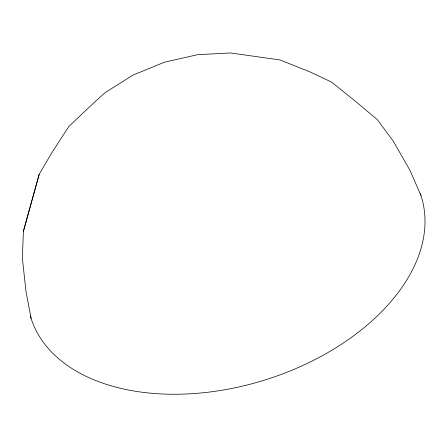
<?xml version="1.0" encoding="UTF-8"?>
<svg xmlns="http://www.w3.org/2000/svg" width="447" height="447" viewBox="0 0 447 447"><rect width="100%" height="100%" fill="white"/><g stroke="black" fill="none" stroke-linecap="round" stroke-linejoin="round"><path stroke-width="0.67" d="M420.985 195.562L409.877 170.184L393.187 141.001L377.262 119.595L356.74 102.374L331.557 82.086L309.972 71.906L279.928 59.937L230.607 52.975L197.837 54.64L164.535 62.183L132.977 75.107L105.319 92.518L94.837 101.894L68.76 126.585L51.349 153.522L39.174 174.358L23.412 231.267L22.35 258.031L25.96 291.349L31.145 318.594M39.174 174.358L23.412 231.267M420.325 193.624A204.402 128.909 -17.2 0 1 265.367 379.855A204.402 128.909 -17.2 0 1 30.346 315.984"/></g></svg>
